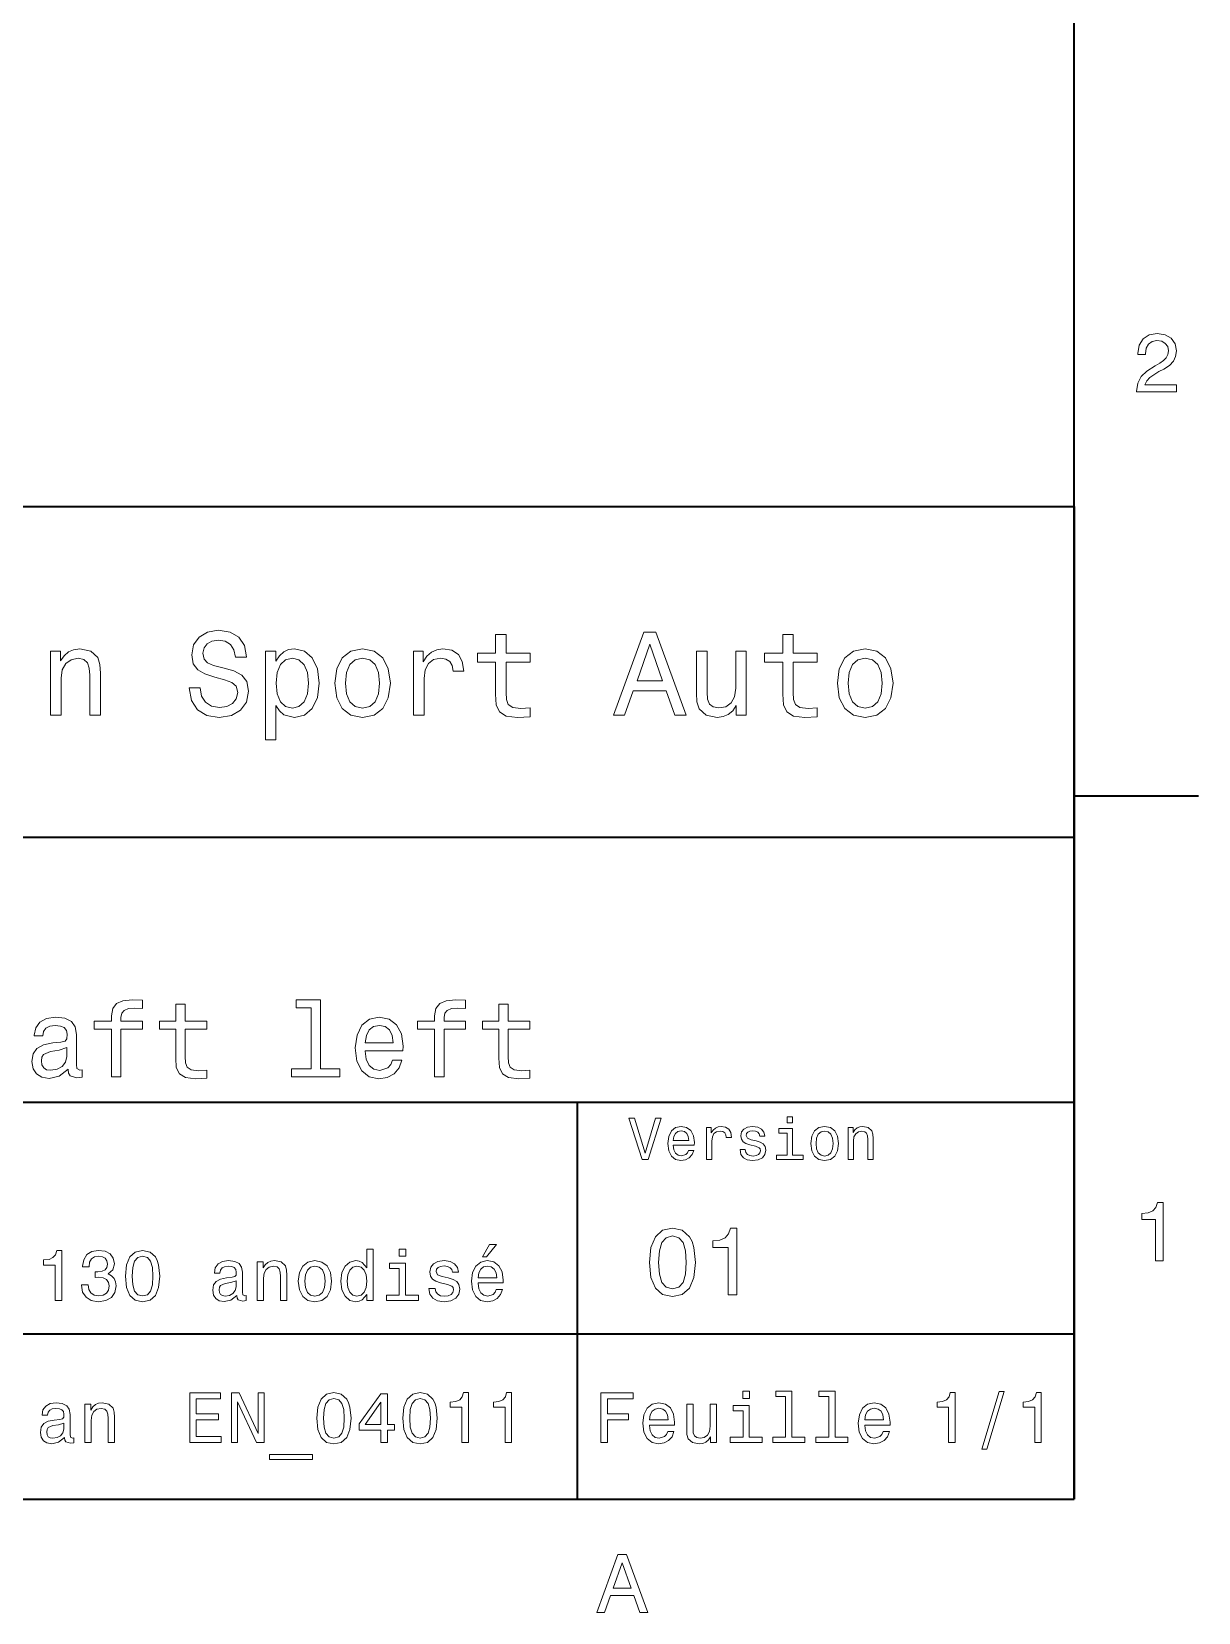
# Model space of a CAD drawing. Extents: x 0 to 594, y 0 to 420.
# Drawn here: x 521 to 591.5, y 3.2 to 98.7 of the extents above; entities that cross this region are included whole.
import ezdxf

# ---------------------------------------------------------------- set-up
doc = ezdxf.new("R2010")
doc.units = 0

msp = doc.modelspace()

# ---------------------------------------------------------------- linework, layer by layer
at = {"color": 7, "lineweight": 35}
for p, q in [((584, 10), (584, 410)), ((394, 70), (584, 70)), ((584, 70), (584, 10)), ((459, 50), (584, 50)), ((459, 34), (584, 34)), ((554, 10), (554, 34)), ((459, 20), (584, 20)), ((10, 10), (584, 10)), ((394, 10), (584, 10))]:
    msp.add_line(p, q, dxfattribs=at)
at = {"color": 7, "lineweight": 35, "ltscale": 0.1875}
msp.add_line((584, 52.5), (591.5, 52.5), dxfattribs=at)
at = {"color": 7, "lineweight": 13}
for points in [[(587.76947, 76.916786), (590.175049, 76.916786), (590.175049, 77.350502), (588.273804, 77.350502), (588.3797, 77.587532), (588.561218, 77.784218), (589.121033, 78.142288), (589.418579, 78.293587), (589.751465, 78.510445), (589.988464, 78.762604), (590.124634, 79.060158), (590.175049, 79.398056), (590.089355, 79.821686), (589.852295, 80.154541), (589.489197, 80.366356), (589.020203, 80.442001), (588.536011, 80.35627), (588.167847, 80.119232), (587.930847, 79.740997), (587.850159, 79.241714), (587.850159, 79.171112), (588.309082, 79.171112), (588.309082, 79.211456), (588.354492, 79.554398), (588.490662, 79.806557), (588.70752, 79.967941), (588.994934, 80.023415), (589.287476, 79.972984), (589.504333, 79.846901), (589.645569, 79.650215), (589.695984, 79.403099), (589.660645, 79.171112), (589.564819, 78.974426), (589.403442, 78.802956), (589.18158, 78.651657), (588.884033, 78.490273), (588.389771, 78.177589), (588.041809, 77.844742), (587.835022, 77.441284), (587.76947, 76.931915)], [(531.20459, 59.030979), (530.549011, 59.030979), (530.693115, 58.267288), (531.053345, 57.70533), (531.608093, 57.366714), (532.357361, 57.244236), (533.099426, 57.359509), (533.654175, 57.67651), (534.007202, 58.17363), (534.136902, 58.82925), (534.028809, 59.420029), (533.726257, 59.801872), (533.236328, 60.054031), (532.580688, 60.241352), (532.018738, 60.378242), (531.651306, 60.536743), (531.442383, 60.767288), (531.377502, 61.127522), (531.442383, 61.451729), (531.6297, 61.696686), (531.917847, 61.862389), (532.314148, 61.920029), (532.71759, 61.84798), (533.034607, 61.653458), (533.24353, 61.32925), (533.34436, 60.889767), (534, 60.889767), (534, 60.904179), (533.884766, 61.581409), (533.546143, 62.085732), (533.013, 62.402737), (532.292542, 62.510807), (531.644104, 62.402737), (531.139771, 62.100143), (530.815552, 61.631844), (530.700317, 61.026657), (530.793945, 60.486309), (531.067749, 60.118874), (531.5, 59.873917), (532.090759, 59.6866), (532.674377, 59.520893), (533.113831, 59.362389), (533.380432, 59.131844), (533.47406, 58.757202), (533.387634, 58.375359), (533.164246, 58.087173), (532.825684, 57.907059), (532.386169, 57.849422), (531.89624, 57.928673), (531.521606, 58.159222), (531.283875, 58.533859)], [(549.050415, 60.579971), (549.050415, 58.64193), (549.093628, 58.015129), (549.29541, 57.582851), (549.698853, 57.330688), (550.383301, 57.244236), (551.132568, 57.280258), (551.132568, 57.827808), (550.585022, 57.78458), (550.087891, 57.842216), (549.82135, 58.022331), (549.706055, 58.324928), (549.684448, 58.75), (549.684448, 60.579971), (551.132568, 60.579971), (551.132568, 61.120316), (549.684448, 61.120316), (549.684448, 62.251438), (549.050415, 62.251438), (549.050415, 61.120316), (547.955322, 61.120316), (547.955322, 60.579971)], [(556.175781, 57.381123), (556.838623, 57.381123), (557.364563, 58.850864), (559.360229, 58.850864), (559.886169, 57.381123), (560.563416, 57.381123), (558.733398, 62.388329), (557.998535, 62.388329)], [(566.399109, 60.579971), (566.399109, 58.64193), (566.442383, 58.015129), (566.644104, 57.582851), (567.047546, 57.330688), (567.731995, 57.244236), (568.481262, 57.280258), (568.481262, 57.827808), (567.933716, 57.78458), (567.436584, 57.842216), (567.170044, 58.022331), (567.054749, 58.324928), (567.033142, 58.75), (567.033142, 60.579971), (568.481262, 60.579971), (568.481262, 61.120316), (567.033142, 61.120316), (567.033142, 62.251438), (566.399109, 62.251438), (566.399109, 61.120316), (565.304016, 61.120316), (565.304016, 60.579971)], [(522.177246, 57.381123), (522.811218, 57.381123), (522.811218, 59.614552), (522.876099, 60.12608), (523.085022, 60.500717), (523.409241, 60.731266), (523.841492, 60.817722), (524.187317, 60.745674), (524.403442, 60.551151), (524.511536, 60.226944), (524.547546, 59.794666), (524.547546, 57.381123), (525.18158, 57.381123), (525.18158, 59.924351), (525.15271, 60.435879), (525.023071, 60.86095), (524.597961, 61.25), (523.935181, 61.386887), (523.567749, 61.336452), (523.257935, 61.199566), (522.991333, 60.969017), (522.78241, 60.659222), (522.78241, 61.25), (522.177246, 61.25)], [(535.786743, 60.652016), (535.786743, 61.25), (535.152771, 61.25), (535.152771, 55.882565), (535.786743, 55.882565), (535.786743, 57.971901), (536.010071, 57.633286), (536.262268, 57.409943), (536.89624, 57.244236), (537.501465, 57.381123), (537.976929, 57.791786), (538.286743, 58.440201), (538.402039, 59.319164), (538.286743, 60.190922), (537.976929, 60.839336), (537.501465, 61.242794), (536.89624, 61.386887), (536.550415, 61.343658), (536.255066, 61.206772), (536.002869, 60.976223)], [(539.338623, 59.311958), (539.453918, 58.432995), (539.785278, 57.78458), (540.311279, 57.381123), (541.017273, 57.244236), (541.716125, 57.381123), (542.242065, 57.777374), (542.573486, 58.425793), (542.695984, 59.311958), (542.573486, 60.190922), (542.242065, 60.846542), (541.716125, 61.242794), (541.017273, 61.386887), (540.311279, 61.242794), (539.785278, 60.839336), (539.453918, 60.190922)], [(544.100891, 57.381123), (544.734863, 57.381123), (544.734863, 59.592937), (544.799683, 60.12608), (544.994263, 60.507923), (545.311218, 60.738472), (545.736328, 60.817722), (546.053345, 60.767288), (546.291077, 60.623199), (546.435181, 60.378242), (546.485596, 60.046829), (547.126831, 60.046829), (547.040344, 60.630402), (546.802612, 61.048271), (546.406372, 61.30043), (545.865967, 61.386887), (545.498535, 61.32925), (545.18158, 61.185158), (544.900574, 60.940201), (544.677246, 60.608788), (544.677246, 61.25), (544.100891, 61.25)], [(557.595093, 59.463257), (558.365967, 61.667866), (559.136902, 59.463257)], [(564.194519, 61.25), (563.560547, 61.25), (563.560547, 59.016571), (563.488464, 58.497837), (563.279541, 58.123196), (562.955322, 57.892651), (562.530273, 57.820602), (562.19165, 57.878242), (561.975525, 58.051151), (561.853027, 58.346542), (561.824219, 58.764408), (561.824219, 61.25), (561.190186, 61.25), (561.190186, 58.706772), (561.211792, 58.195244), (561.348694, 57.770172), (561.766541, 57.381123), (562.436584, 57.244236), (562.796814, 57.294666), (563.106628, 57.424351), (563.373169, 57.647694), (563.589355, 57.971901), (563.589355, 57.381123), (564.194519, 57.381123)], [(569.698853, 59.311958), (569.814087, 58.432995), (570.145508, 57.78458), (570.671448, 57.381123), (571.377502, 57.244236), (572.076355, 57.381123), (572.602295, 57.777374), (572.933716, 58.425793), (573.056152, 59.311958), (572.933716, 60.190922), (572.602295, 60.846542), (572.076355, 61.242794), (571.377502, 61.386887), (570.671448, 61.242794), (570.145508, 60.839336), (569.814087, 60.190922)], [(536.788208, 57.8134), (536.363098, 57.907059), (536.053345, 58.195244), (535.858765, 58.663544), (535.793945, 59.319164), (535.858765, 59.967579), (536.053345, 60.435879), (536.363098, 60.716858), (536.788208, 60.817722), (537.177246, 60.716858), (537.487061, 60.428673), (537.68158, 59.960373), (537.753601, 59.319164), (537.68158, 58.67075), (537.487061, 58.195244), (537.177246, 57.907059)], [(539.987061, 59.319164), (540.05188, 59.967579), (540.253601, 60.435879), (540.57782, 60.72406), (541.017273, 60.824928), (541.449585, 60.72406), (541.773804, 60.443081), (541.975525, 59.967579), (542.047546, 59.319164), (541.975525, 58.663544), (541.773804, 58.188038), (541.449585, 57.899853), (541.017273, 57.806194), (540.57782, 57.899853), (540.253601, 58.188038), (540.05188, 58.663544)], [(570.347229, 59.319164), (570.412109, 59.967579), (570.613831, 60.435879), (570.938049, 60.72406), (571.377502, 60.824928), (571.809814, 60.72406), (572.133972, 60.443081), (572.335693, 59.967579), (572.407776, 59.319164), (572.335693, 58.663544), (572.133972, 58.188038), (571.809814, 57.899853), (571.377502, 57.806194), (570.938049, 57.899853), (570.613831, 58.188038), (570.412109, 58.663544)], [(525.852295, 38.409222), (525.852295, 35.530258), (526.422913, 35.530258), (526.422913, 38.409222), (527.719727, 38.409222), (527.719727, 38.895531), (526.422913, 38.895531), (526.422913, 39.109509), (526.468323, 39.368874), (526.617432, 39.543945), (526.8703, 39.647694), (527.233398, 39.6866), (527.719727, 39.66066), (527.719727, 40.153458), (527.10376, 40.185879), (526.546082, 40.127522), (526.157043, 39.95245), (525.923645, 39.647694), (525.852295, 39.213257), (525.852295, 38.895531), (524.80835, 38.895531), (524.80835, 38.409222)], [(537.906311, 39.706051), (537.906311, 36.010086), (536.732727, 36.010086), (536.732727, 35.530258), (539.644104, 35.530258), (539.644104, 36.010086), (538.476929, 36.010086), (538.476929, 40.185879), (537.011536, 40.185879), (537.011536, 39.706051)], [(545.369568, 38.409222), (545.369568, 35.530258), (545.940186, 35.530258), (545.940186, 38.409222), (547.237, 38.409222), (547.237, 38.895531), (545.940186, 38.895531), (545.940186, 39.109509), (545.985596, 39.368874), (546.134705, 39.543945), (546.387573, 39.647694), (546.750732, 39.6866), (547.237, 39.66066), (547.237, 40.153458), (546.621033, 40.185879), (546.063416, 40.127522), (545.674316, 39.95245), (545.440918, 39.647694), (545.369568, 39.213257), (545.369568, 38.895531), (544.325623, 38.895531), (544.325623, 38.409222)], [(529.729797, 38.409222), (529.729797, 36.664986), (529.768738, 36.100864), (529.950256, 35.711815), (530.313416, 35.484871), (530.929382, 35.407059), (531.60376, 35.43948), (531.60376, 35.932274), (531.110962, 35.893372), (530.663513, 35.945244), (530.423645, 36.107349), (530.319885, 36.379681), (530.300415, 36.762245), (530.300415, 38.409222), (531.60376, 38.409222), (531.60376, 38.895531), (530.300415, 38.895531), (530.300415, 39.913544), (529.729797, 39.913544), (529.729797, 38.895531), (528.744263, 38.895531), (528.744263, 38.409222)], [(549.247131, 38.409222), (549.247131, 36.664986), (549.286011, 36.100864), (549.46759, 35.711815), (549.830688, 35.484871), (550.446655, 35.407059), (551.121033, 35.43948), (551.121033, 35.932274), (550.628235, 35.893372), (550.180847, 35.945244), (549.940918, 36.107349), (549.837158, 36.379681), (549.817688, 36.762245), (549.817688, 38.409222), (551.121033, 38.409222), (551.121033, 38.895531), (549.817688, 38.895531), (549.817688, 39.913544), (549.247131, 39.913544), (549.247131, 38.895531), (548.261536, 38.895531), (548.261536, 38.409222)], [(523.226196, 35.98415), (523.226196, 35.964695), (523.258667, 35.744236), (523.355896, 35.588615), (523.764404, 35.465416), (524.082153, 35.517288), (524.082153, 35.958214), (523.945984, 35.938759), (523.764404, 36.023052), (523.731995, 36.282421), (523.731995, 38.085014), (523.654175, 38.545387), (523.427246, 38.869595), (523.031677, 39.064121), (522.47406, 39.135445), (521.929382, 39.057636), (521.527344, 38.837173), (521.274475, 38.493515), (521.190186, 38.039623), (521.190186, 38.000721), (521.702454, 38.000721), (521.747864, 38.273052), (521.890503, 38.467579), (522.123901, 38.584293), (522.45459, 38.629681), (522.772339, 38.59726), (522.999268, 38.5), (523.135437, 38.331409), (523.180847, 38.09798), (523.154907, 37.825645), (523.051147, 37.68948), (522.791809, 37.624638), (522.305481, 37.572765), (521.747864, 37.456051), (521.352295, 37.248558), (521.118896, 36.924351), (521.047546, 36.444523), (521.112366, 36.016571), (521.313416, 35.698845), (521.637573, 35.497837), (522.085022, 35.426514), (522.688049, 35.562679)], [(541.174316, 37.105907), (543.456787, 37.105907), (543.463257, 37.371758), (543.359497, 38.117435), (543.074219, 38.675072), (542.6203, 39.012245), (542.017273, 39.135445), (541.427246, 39.005764), (540.973328, 38.642651), (540.681519, 38.052593), (540.57782, 37.274494), (540.675049, 36.476944), (540.966858, 35.893372), (541.414246, 35.530258), (541.997803, 35.407059), (542.503601, 35.491352), (542.918579, 35.711815), (543.223328, 36.061958), (543.398438, 36.528816), (542.83429, 36.528816), (542.71759, 36.269451), (542.549011, 36.074928), (542.069153, 35.919308), (541.699585, 35.990631), (541.420715, 36.217579), (541.239197, 36.587173), (541.174316, 37.086452)], [(541.174316, 37.585735), (541.245667, 38.033138), (541.420715, 38.363831), (541.686584, 38.564842), (542.036743, 38.636166), (542.380371, 38.564842), (542.64624, 38.363831), (542.80835, 38.033138), (542.866699, 37.585735)], [(523.161377, 36.749279), (523.083557, 36.412102), (522.876099, 36.152737), (522.564819, 35.98415), (522.182251, 35.925793), (521.935852, 35.958214), (521.760803, 36.061958), (521.650574, 36.243515), (521.618164, 36.496395), (521.644104, 36.723343), (521.747864, 36.885445), (522.162842, 37.067001), (522.688049, 37.14481), (523.161377, 37.30043)], [(558.711121, 33.03458), (558.08429, 30.905619), (557.439453, 33.03458), (557.09729, 33.03458), (557.904175, 30.530979), (558.264404, 30.530979), (559.053345, 33.03458)], [(559.784607, 31.40634), (561.052612, 31.40634), (561.056213, 31.554033), (560.998535, 31.9683), (560.840088, 32.278099), (560.587891, 32.465416), (560.252869, 32.533859), (559.925049, 32.461815), (559.672913, 32.260086), (559.510803, 31.932276), (559.453186, 31.5), (559.507202, 31.056915), (559.669312, 30.732708), (559.917847, 30.530979), (560.242065, 30.462536), (560.523071, 30.509365), (560.753601, 30.631844), (560.922913, 30.826368), (561.020203, 31.085733), (560.706787, 31.085733), (560.641907, 30.941643), (560.548279, 30.833572), (560.281677, 30.747118), (560.076355, 30.786743), (559.921448, 30.912823), (559.820618, 31.118155), (559.784607, 31.395533)], [(561.794678, 30.530979), (562.111694, 30.530979), (562.111694, 31.636887), (562.144104, 31.903458), (562.241333, 32.094379), (562.399841, 32.209652), (562.612366, 32.249279), (562.770874, 32.224064), (562.889771, 32.152016), (562.961792, 32.029537), (562.987061, 31.863832), (563.307617, 31.863832), (563.264404, 32.155621), (563.145508, 32.364552), (562.947388, 32.490635), (562.677246, 32.533859), (562.49353, 32.505043), (562.335022, 32.432995), (562.194519, 32.310516), (562.082825, 32.144814), (562.082825, 32.465416), (561.794678, 32.465416)], [(564.791809, 31.658501), (564.485596, 31.730547), (564.258667, 31.8134), (564.182983, 31.982708), (564.20459, 32.101585), (564.280273, 32.188038), (564.40271, 32.242073), (564.579224, 32.263687), (564.748535, 32.242073), (564.881836, 32.177231), (564.968323, 32.079971), (565.004333, 31.950287), (565.314148, 31.950287), (565.314148, 31.957493), (565.260071, 32.191643), (565.112366, 32.375359), (564.881836, 32.490635), (564.579224, 32.533859), (564.273071, 32.490635), (564.049683, 32.371758), (563.909241, 32.195244), (563.865967, 31.971901), (563.898438, 31.755764), (563.999268, 31.604465), (564.164978, 31.496397), (564.406311, 31.420748), (564.759338, 31.334293), (564.975525, 31.244236), (565.033142, 31.17219), (565.054749, 31.064121), (565.022339, 30.930836), (564.935852, 30.829971), (564.79541, 30.765129), (564.608093, 30.743515), (564.409912, 30.765129), (564.265869, 30.840778), (564.168579, 30.963255), (564.128967, 31.132565), (563.822754, 31.132565), (563.873169, 30.844379), (564.020874, 30.635447), (564.255066, 30.509365), (564.579224, 30.462536), (564.917847, 30.509365), (565.166443, 30.635447), (565.317749, 30.837175), (565.371765, 31.100143), (565.332153, 31.327089), (565.220459, 31.481987), (565.036743, 31.582851)], [(566.992798, 33.117435), (566.657776, 33.117435), (566.657776, 32.757202), (566.992798, 32.757202)], [(568.087891, 31.496397), (568.145508, 31.056915), (568.311218, 30.732708), (568.574219, 30.530979), (568.927246, 30.462536), (569.276672, 30.530979), (569.539612, 30.729107), (569.705322, 31.053314), (569.766541, 31.496397), (569.705322, 31.935879), (569.539612, 32.263687), (569.276672, 32.461815), (568.927246, 32.533859), (568.574219, 32.461815), (568.311218, 32.260086), (568.145508, 31.935879)], [(570.350159, 30.530979), (570.667175, 30.530979), (570.667175, 31.647694), (570.699585, 31.903458), (570.804016, 32.090778), (570.966125, 32.206051), (571.182251, 32.249279), (571.355164, 32.213257), (571.463257, 32.115993), (571.517273, 31.95389), (571.535278, 31.737751), (571.535278, 30.530979), (571.852295, 30.530979), (571.852295, 31.802593), (571.837891, 32.058357), (571.773071, 32.270893), (571.560547, 32.465416), (571.229126, 32.533859), (571.04541, 32.508644), (570.890503, 32.440201), (570.757202, 32.324928), (570.65271, 32.170029), (570.65271, 32.465416), (570.350159, 32.465416)], [(559.784607, 31.672911), (559.824219, 31.921469), (559.921448, 32.105186), (560.069153, 32.216858), (560.263672, 32.256485), (560.45459, 32.216858), (560.602295, 32.105186), (560.692383, 31.921469), (560.724792, 31.672911)], [(566.981995, 30.79755), (566.981995, 32.400574), (566.167847, 32.400574), (566.167847, 32.130402), (566.664978, 32.130402), (566.664978, 30.79755), (566.016602, 30.79755), (566.016602, 30.530979), (567.637634, 30.530979), (567.637634, 30.79755)], [(568.412109, 31.5), (568.444519, 31.824207), (568.54541, 32.058357), (568.70752, 32.20245), (568.927246, 32.25288), (569.143372, 32.20245), (569.305481, 32.061958), (569.406311, 31.824207), (569.442383, 31.5), (569.406311, 31.17219), (569.305481, 30.934437), (569.143372, 30.790344), (568.927246, 30.743515), (568.70752, 30.790344), (568.54541, 30.934437), (568.444519, 31.17219)], [(588.909241, 24.416786), (589.368164, 24.416786), (589.368164, 27.942001), (589.025208, 27.942001), (588.934448, 27.634365), (588.752869, 27.427593), (588.475525, 27.306557), (588.092224, 27.266211), (588.092224, 26.90814), (588.909241, 26.90814)], [(558.345825, 24.314121), (558.432251, 23.409224), (558.703186, 22.763689), (559.135437, 22.371759), (559.734863, 22.244957), (560.328552, 22.371759), (560.760803, 22.763689), (561.02594, 23.409224), (561.118164, 24.314121), (561.02594, 25.213257), (560.916443, 25.570606), (560.760803, 25.864553), (560.328552, 26.256485), (559.734863, 26.38905), (559.135437, 26.256485), (558.703186, 25.858791), (558.432251, 25.213257)], [(558.899109, 24.314121), (558.945251, 25.011528), (559.089355, 25.51297), (559.348694, 25.806917), (559.734863, 25.910664), (560.115295, 25.806917), (560.374634, 25.51297), (560.518738, 25.011528), (560.564819, 24.314121), (560.518738, 23.610952), (560.374634, 23.10951), (560.115295, 22.815563), (559.734863, 22.717581), (559.348694, 22.815563), (559.089355, 23.10951), (558.945251, 23.610952)], [(563.100891, 22.360231), (563.625366, 22.360231), (563.625366, 26.38905), (563.233459, 26.38905), (563.1297, 26.037464), (562.92218, 25.801153), (562.605164, 25.662825), (562.167175, 25.616714), (562.167175, 25.207493), (563.100891, 25.207493)], [(522.450989, 22.020172), (522.84436, 22.020172), (522.84436, 25.041786), (522.550415, 25.041786), (522.472656, 24.778097), (522.317017, 24.600864), (522.079224, 24.497118), (521.750732, 24.462536), (521.750732, 24.155619), (522.450989, 24.155619)], [(524.041809, 22.962536), (524.041809, 22.932276), (524.110962, 22.51729), (524.314148, 22.206051), (524.634033, 22.007204), (525.057617, 21.933718), (525.507202, 22.007204), (525.84436, 22.197405), (526.060547, 22.5), (526.138306, 22.889048), (526.10376, 23.144091), (526.008667, 23.351583), (525.853027, 23.511526), (525.645508, 23.628241), (525.926514, 23.861671), (526.02594, 24.233429), (525.961121, 24.570604), (525.775208, 24.825647), (525.472656, 24.98559), (525.057617, 25.041786), (524.668579, 24.972622), (524.3703, 24.782421), (524.175781, 24.479826), (524.110962, 24.077808), (524.110962, 24.04755), (524.495667, 24.04755), (524.530273, 24.324207), (524.642639, 24.523054), (524.824219, 24.644093), (525.079224, 24.687319), (525.304016, 24.652737), (525.468323, 24.561958), (525.567749, 24.414986), (525.606628, 24.216137), (525.567749, 24.004322), (525.463989, 23.861671), (525.28241, 23.775215), (525.036011, 23.749279), (524.867432, 23.753601), (524.867432, 23.412104), (525.079224, 23.420748), (525.351563, 23.381844), (525.554749, 23.278097), (525.675781, 23.109509), (525.718994, 22.889048), (525.671448, 22.638329), (525.546143, 22.452448), (525.34729, 22.335733), (525.083557, 22.296829), (524.811218, 22.340057), (524.612427, 22.46974), (524.487061, 22.677233), (524.439453, 22.962536)], [(526.69165, 23.48559), (526.75647, 22.806915), (526.959656, 22.322765), (527.283875, 22.028818), (527.733459, 21.933718), (528.178711, 22.028818), (528.502869, 22.322765), (528.701721, 22.806915), (528.770874, 23.48559), (528.701721, 24.159943), (528.619629, 24.427954), (528.502869, 24.648415), (528.178711, 24.942362), (527.733459, 25.041786), (527.283875, 24.942362), (526.959656, 24.644093), (526.75647, 24.159943)], [(541.276672, 22.378962), (541.276672, 22.020172), (541.657043, 22.020172), (541.657043, 25.123919), (541.281006, 25.123919), (541.281006, 23.98703), (540.991333, 24.315561), (540.814148, 24.393372), (540.610962, 24.42363), (540.24353, 24.337175), (539.958252, 24.0951), (539.772339, 23.706051), (539.70752, 23.182997), (539.772339, 22.659941), (539.958252, 22.266569), (540.24353, 22.020172), (540.610962, 21.93804), (540.814148, 21.9683), (540.995667, 22.046108)], [(543.628235, 25.123919), (543.226257, 25.123919), (543.226257, 24.691643), (543.628235, 24.691643)], [(548.253601, 24.657061), (548.508667, 24.657061), (549.109497, 25.39193), (548.685913, 25.39193)], [(527.106628, 23.48559), (527.141235, 24.008644), (527.249268, 24.384726), (527.443787, 24.605186), (527.733459, 24.682997), (528.018738, 24.605186), (528.213257, 24.384726), (528.32135, 24.008644), (528.355896, 23.48559), (528.32135, 22.958212), (528.213257, 22.582132), (528.018738, 22.361671), (527.733459, 22.288183), (527.443787, 22.361671), (527.249268, 22.582132), (527.141235, 22.958212)], [(533.42218, 22.322765), (533.42218, 22.309797), (533.443787, 22.162823), (533.508667, 22.059076), (533.781006, 21.976944), (533.992798, 22.011526), (533.992798, 22.305475), (533.902039, 22.292507), (533.781006, 22.348701), (533.759399, 22.521612), (533.759399, 23.723343), (533.70752, 24.030258), (533.556213, 24.246397), (533.292542, 24.37608), (532.920776, 24.42363), (532.557617, 24.371758), (532.289612, 24.224783), (532.121033, 23.995676), (532.064819, 23.693083), (532.064819, 23.667147), (532.406372, 23.667147), (532.436584, 23.848701), (532.531738, 23.978386), (532.687317, 24.056194), (532.907776, 24.086454), (533.119629, 24.06484), (533.270874, 24), (533.361694, 23.887608), (533.391968, 23.731987), (533.374634, 23.550432), (533.305481, 23.459654), (533.132568, 23.416426), (532.80835, 23.381844), (532.436584, 23.304033), (532.172913, 23.165705), (532.017273, 22.949568), (531.969727, 22.629683), (532.013, 22.344379), (532.146973, 22.132565), (532.363098, 21.998558), (532.661377, 21.951008), (533.063416, 22.041786)], [(534.645569, 22.020172), (535.02594, 22.020172), (535.02594, 23.360229), (535.064819, 23.667147), (535.190186, 23.89193), (535.384766, 24.030258), (535.644104, 24.082132), (535.851563, 24.038904), (535.981262, 23.92219), (536.046143, 23.727665), (536.067749, 23.4683), (536.067749, 22.020172), (536.44812, 22.020172), (536.44812, 23.546108), (536.430847, 23.853025), (536.353027, 24.108068), (536.098022, 24.341497), (535.700317, 24.42363), (535.479858, 24.393372), (535.293945, 24.311239), (535.134033, 24.172911), (535.008667, 23.98703), (535.008667, 24.341497), (534.645569, 24.341497)], [(537.135437, 23.178673), (537.20459, 22.651297), (537.403442, 22.262247), (537.719055, 22.020172), (538.142639, 21.93804), (538.561951, 22.020172), (538.877502, 22.257925), (539.076355, 22.646973), (539.149841, 23.178673), (539.076355, 23.706051), (538.877502, 24.099422), (538.561951, 24.337175), (538.142639, 24.42363), (537.719055, 24.337175), (537.403442, 24.0951), (537.20459, 23.706051)], [(537.524536, 23.182997), (537.563416, 23.572046), (537.684448, 23.853025), (537.878967, 24.025936), (538.142639, 24.086454), (538.402039, 24.025936), (538.596558, 23.857347), (538.71759, 23.572046), (538.760803, 23.182997), (538.71759, 22.789625), (538.596558, 22.504322), (538.402039, 22.331411), (538.142639, 22.275215), (537.878967, 22.331411), (537.684448, 22.504322), (537.563416, 22.789625)], [(540.675781, 24.082132), (540.926514, 24.021614), (541.116699, 23.853025), (541.229126, 23.572046), (541.272339, 23.182997), (541.229126, 22.789625), (541.116699, 22.508644), (540.926514, 22.335733), (540.675781, 22.279537), (540.438049, 22.335733), (540.25647, 22.508644), (540.135437, 22.793947), (540.096558, 23.182997), (540.135437, 23.567722), (540.25647, 23.848701), (540.438049, 24.021614)], [(543.615295, 22.340057), (543.615295, 24.263687), (542.638367, 24.263687), (542.638367, 23.93948), (543.234863, 23.93948), (543.234863, 22.340057), (542.456787, 22.340057), (542.456787, 22.020172), (544.402039, 22.020172), (544.402039, 22.340057)], [(546.19165, 23.373198), (545.824219, 23.459654), (545.55188, 23.559076), (545.461121, 23.762247), (545.487061, 23.904898), (545.57782, 24.008644), (545.724792, 24.073486), (545.936584, 24.099422), (546.139771, 24.073486), (546.299744, 23.995676), (546.403442, 23.878962), (546.446716, 23.723343), (546.818481, 23.723343), (546.818481, 23.731987), (546.753601, 24.012968), (546.576355, 24.233429), (546.299744, 24.371758), (545.936584, 24.42363), (545.569153, 24.371758), (545.301147, 24.229107), (545.132568, 24.01729), (545.080688, 23.749279), (545.119629, 23.489912), (545.240662, 23.308357), (545.439514, 23.178673), (545.729126, 23.087896), (546.152771, 22.98415), (546.412109, 22.87608), (546.481262, 22.789625), (546.507202, 22.659941), (546.468323, 22.5), (546.364563, 22.378962), (546.195984, 22.301151), (545.971191, 22.275215), (545.733459, 22.301151), (545.560547, 22.39193), (545.443787, 22.538904), (545.39624, 22.742075), (545.028809, 22.742075), (545.089355, 22.396254), (545.266602, 22.145533), (545.547546, 21.994236), (545.936584, 21.93804), (546.342957, 21.994236), (546.641235, 22.145533), (546.822754, 22.387608), (546.887634, 22.703169), (546.840088, 22.975504), (546.706055, 23.161383), (546.485596, 23.282419)], [(547.989929, 23.070604), (549.511536, 23.070604), (549.515869, 23.247837), (549.446716, 23.744957), (549.25647, 24.116714), (548.953918, 24.341497), (548.55188, 24.42363), (548.158508, 24.337175), (547.855896, 24.0951), (547.661377, 23.701729), (547.592224, 23.182997), (547.657104, 22.651297), (547.851624, 22.262247), (548.149841, 22.020172), (548.53894, 21.93804), (548.876099, 21.994236), (549.152771, 22.141209), (549.355896, 22.37464), (549.472656, 22.685879), (549.096558, 22.685879), (549.018738, 22.512968), (548.906372, 22.383284), (548.586487, 22.279537), (548.340088, 22.327089), (548.154175, 22.478386), (548.033142, 22.724783), (547.989929, 23.057636)], [(547.989929, 23.39049), (548.037476, 23.688761), (548.154175, 23.909222), (548.331421, 24.043226), (548.56488, 24.090778), (548.793945, 24.043226), (548.971191, 23.909222), (549.079285, 23.688761), (549.118164, 23.39049)], [(533.378967, 22.832851), (533.327087, 22.608068), (533.188782, 22.435158), (532.981262, 22.322765), (532.726257, 22.283861), (532.561951, 22.305475), (532.445251, 22.37464), (532.371765, 22.495676), (532.350159, 22.664265), (532.367432, 22.815561), (532.436584, 22.92363), (532.713257, 23.044668), (533.063416, 23.09654), (533.378967, 23.200287)], [(530.574951, 13.428675), (532.47699, 13.428675), (532.47699, 13.791787), (530.972656, 13.791787), (530.972656, 14.807637), (532.312683, 14.807637), (532.312683, 15.166427), (530.972656, 15.166427), (530.972656, 16.065563), (532.442383, 16.065563), (532.442383, 16.428675), (530.574951, 16.428675)], [(533.099426, 13.428675), (533.458252, 13.428675), (533.458252, 15.888329), (534.608093, 13.428675), (535.070618, 13.428675), (535.070618, 16.428675), (534.70752, 16.428675), (534.70752, 13.969021), (533.570618, 16.428675), (533.099426, 16.428675)], [(538.247864, 14.894093), (538.312683, 14.215418), (538.515869, 13.731268), (538.840088, 13.43732), (539.289673, 13.342219), (539.734924, 13.43732), (540.059082, 13.731268), (540.257935, 14.215418), (540.327087, 14.894093), (540.257935, 15.568444), (540.175842, 15.836456), (540.059082, 16.056917), (539.734924, 16.350864), (539.289673, 16.450289), (538.840088, 16.350864), (538.515869, 16.052593), (538.312683, 15.568444)], [(542.1297, 13.428675), (542.518738, 13.428675), (542.518738, 14.172191), (542.946716, 14.172191), (542.946716, 14.518012), (542.518738, 14.518012), (542.518738, 16.363834), (542.125366, 16.363834), (540.811279, 14.552594), (540.811279, 14.172191), (542.1297, 14.172191)], [(543.452454, 14.894093), (543.517334, 14.215418), (543.720459, 13.731268), (544.044678, 13.43732), (544.494263, 13.342219), (544.939514, 13.43732), (545.263733, 13.731268), (545.462585, 14.215418), (545.531738, 14.894093), (545.462585, 15.568444), (545.380432, 15.836456), (545.263733, 16.056917), (544.939514, 16.350864), (544.494263, 16.450289), (544.044678, 16.350864), (543.720459, 16.052593), (543.517334, 15.568444)], [(547.018738, 13.428675), (547.412109, 13.428675), (547.412109, 16.450289), (547.118164, 16.450289), (547.040344, 16.1866), (546.884766, 16.009367), (546.646973, 15.905621), (546.318481, 15.871038), (546.318481, 15.564121), (547.018738, 15.564121)], [(549.621033, 13.428675), (550.014404, 13.428675), (550.014404, 16.450289), (549.720459, 16.450289), (549.6427, 16.1866), (549.487061, 16.009367), (549.249329, 15.905621), (548.920776, 15.871038), (548.920776, 15.564121), (549.621033, 15.564121)], [(555.414978, 13.428675), (555.817017, 13.428675), (555.817017, 14.807637), (557.079224, 14.807637), (557.079224, 15.166427), (555.817017, 15.166427), (555.817017, 16.065563), (557.368896, 16.065563), (557.368896, 16.428675), (555.414978, 16.428675)], [(564.389038, 16.532421), (563.987061, 16.532421), (563.987061, 16.100145), (564.389038, 16.100145)], [(566.572021, 16.212536), (566.572021, 13.748559), (565.789612, 13.748559), (565.789612, 13.428675), (567.73053, 13.428675), (567.73053, 13.748559), (566.952454, 13.748559), (566.952454, 16.532421), (565.975525, 16.532421), (565.975525, 16.212536)], [(569.174377, 16.212536), (569.174377, 13.748559), (568.391907, 13.748559), (568.391907, 13.428675), (570.332825, 13.428675), (570.332825, 13.748559), (569.554749, 13.748559), (569.554749, 16.532421), (568.57782, 16.532421), (568.57782, 16.212536)], [(576.416382, 13.428675), (576.809753, 13.428675), (576.809753, 16.450289), (576.515808, 16.450289), (576.437988, 16.1866), (576.28241, 16.009367), (576.044617, 15.905621), (575.716125, 15.871038), (575.716125, 15.564121), (576.416382, 15.564121)], [(578.42218, 13.026657), (578.720459, 13.026657), (579.766541, 16.510807), (579.463928, 16.510807)], [(581.621033, 13.428675), (582.014404, 13.428675), (582.014404, 16.450289), (581.720459, 16.450289), (581.642639, 16.1866), (581.487, 16.009367), (581.249268, 15.905621), (580.920715, 15.871038), (580.920715, 15.564121), (581.621033, 15.564121)], [(523.013, 13.731268), (523.013, 13.7183), (523.034607, 13.571326), (523.099426, 13.46758), (523.371765, 13.385448), (523.583557, 13.42003), (523.583557, 13.713977), (523.492798, 13.701009), (523.371765, 13.757205), (523.350159, 13.930116), (523.350159, 15.131845), (523.298279, 15.438761), (523.146973, 15.6549), (522.883301, 15.784582), (522.511536, 15.832133), (522.148438, 15.78026), (521.880432, 15.633286), (521.711792, 15.404179), (521.65564, 15.101585), (521.65564, 15.075649), (521.997131, 15.075649), (522.027405, 15.257205), (522.122498, 15.386889), (522.278076, 15.464698), (522.498535, 15.494957), (522.710388, 15.473343), (522.861694, 15.408502), (522.952454, 15.29611), (522.982727, 15.140491), (522.965454, 14.958934), (522.89624, 14.868156), (522.723328, 14.824928), (522.39917, 14.790346), (522.027405, 14.712537), (521.763672, 14.574208), (521.608093, 14.358069), (521.560547, 14.038185), (521.60376, 13.752882), (521.737732, 13.541066), (521.953918, 13.407061), (522.252197, 13.35951), (522.654175, 13.450289)], [(524.236328, 13.428675), (524.616699, 13.428675), (524.616699, 14.768732), (524.65564, 15.075649), (524.781006, 15.300432), (524.975525, 15.438761), (525.234863, 15.490635), (525.442383, 15.447407), (525.572021, 15.330692), (525.636902, 15.136168), (525.658508, 14.876801), (525.658508, 13.428675), (526.03894, 13.428675), (526.03894, 14.954612), (526.021606, 15.261528), (525.943787, 15.516571), (525.688782, 15.75), (525.291077, 15.832133), (525.070618, 15.801874), (524.884705, 15.719741), (524.724792, 15.581412), (524.599426, 15.395534), (524.599426, 15.75), (524.236328, 15.75)], [(538.662842, 14.894093), (538.697449, 15.417148), (538.805481, 15.793228), (539, 16.013689), (539.289673, 16.091499), (539.574951, 16.013689), (539.76947, 15.793228), (539.877563, 15.417148), (539.912109, 14.894093), (539.877563, 14.366715), (539.76947, 13.990634), (539.574951, 13.770173), (539.289673, 13.696686), (539, 13.770173), (538.805481, 13.990634), (538.697449, 14.366715)], [(541.174377, 14.518012), (542.1297, 15.862392), (542.1297, 14.518012)], [(543.867432, 14.894093), (543.902039, 15.417148), (544.010132, 15.793228), (544.204651, 16.013689), (544.494263, 16.091499), (544.779541, 16.013689), (544.97406, 15.793228), (545.082153, 15.417148), (545.11676, 14.894093), (545.082153, 14.366715), (544.97406, 13.990634), (544.779541, 13.770173), (544.494263, 13.696686), (544.204651, 13.770173), (544.010132, 13.990634), (543.902039, 14.366715)], [(558.341492, 14.479107), (559.863098, 14.479107), (559.867432, 14.656341), (559.798279, 15.153459), (559.608093, 15.525217), (559.305481, 15.75), (558.903442, 15.832133), (558.510071, 15.745678), (558.20752, 15.503603), (558.012939, 15.110231), (557.943787, 14.591499), (558.008667, 14.059798), (558.203186, 13.67075), (558.501465, 13.428675), (558.890503, 13.346542), (559.227661, 13.402739), (559.504333, 13.549712), (559.70752, 13.783141), (559.824219, 14.09438), (559.44812, 14.09438), (559.3703, 13.92147), (559.257935, 13.791787), (558.938049, 13.688041), (558.69165, 13.735591), (558.505737, 13.886888), (558.384705, 14.133286), (558.341492, 14.466139)], [(558.341492, 14.798992), (558.389038, 15.097262), (558.505737, 15.317724), (558.682983, 15.45173), (558.916443, 15.49928), (559.145508, 15.45173), (559.322754, 15.317724), (559.430847, 15.097262), (559.469727, 14.798992)], [(562.400574, 15.75), (562.020203, 15.75), (562.020203, 14.409943), (561.976929, 14.098703), (561.851563, 13.873919), (561.657043, 13.735591), (561.402039, 13.692364), (561.198853, 13.726946), (561.069153, 13.830692), (560.995667, 14.007925), (560.978394, 14.258646), (560.978394, 15.75), (560.597961, 15.75), (560.597961, 14.224064), (560.610962, 13.917148), (560.693054, 13.662104), (560.943787, 13.428675), (561.345825, 13.346542), (561.561951, 13.376801), (561.747864, 13.454611), (561.907776, 13.588617), (562.037476, 13.783141), (562.037476, 13.428675), (562.400574, 13.428675)], [(564.376099, 13.748559), (564.376099, 15.672191), (563.399109, 15.672191), (563.399109, 15.347983), (563.995667, 15.347983), (563.995667, 13.748559), (563.21759, 13.748559), (563.21759, 13.428675), (565.162842, 13.428675), (565.162842, 13.748559)], [(571.353027, 14.479107), (572.874634, 14.479107), (572.878967, 14.656341), (572.809814, 15.153459), (572.619568, 15.525217), (572.317017, 15.75), (571.914978, 15.832133), (571.521606, 15.745678), (571.218994, 15.503603), (571.024475, 15.110231), (570.955322, 14.591499), (571.020203, 14.059798), (571.214722, 13.67075), (571.512939, 13.428675), (571.902039, 13.346542), (572.239197, 13.402739), (572.515869, 13.549712), (572.718994, 13.783141), (572.835754, 14.09438), (572.459656, 14.09438), (572.381836, 13.92147), (572.26947, 13.791787), (571.949585, 13.688041), (571.703186, 13.735591), (571.517273, 13.886888), (571.39624, 14.133286), (571.353027, 14.466139)], [(571.353027, 14.798992), (571.400574, 15.097262), (571.517273, 15.317724), (571.694519, 15.45173), (571.927979, 15.49928), (572.157043, 15.45173), (572.33429, 15.317724), (572.442383, 15.097262), (572.481262, 14.798992)], [(522.969727, 14.241355), (522.917847, 14.016571), (522.779541, 13.84366), (522.572021, 13.731268), (522.317017, 13.692364), (522.152771, 13.713977), (522.036011, 13.783141), (521.962524, 13.904179), (521.940918, 14.072767), (521.958191, 14.224064), (522.027405, 14.332133), (522.304016, 14.453171), (522.654175, 14.505044), (522.969727, 14.60879)], [(535.386169, 12.711096), (535.386169, 12.408502), (537.988525, 12.408502), (537.988525, 12.711096)], [(555.16687, 3.166787), (555.630859, 3.166787), (555.999023, 4.195605), (557.395996, 4.195605), (557.76416, 3.166787), (558.23822, 3.166787), (556.957214, 6.67183), (556.44281, 6.67183)], [(556.1604, 4.624279), (556.700012, 6.167507), (557.239624, 4.624279)]]:
    msp.add_lwpolyline(points, close=True, dxfattribs=at)

doc.saveas('drawing.dxf')
